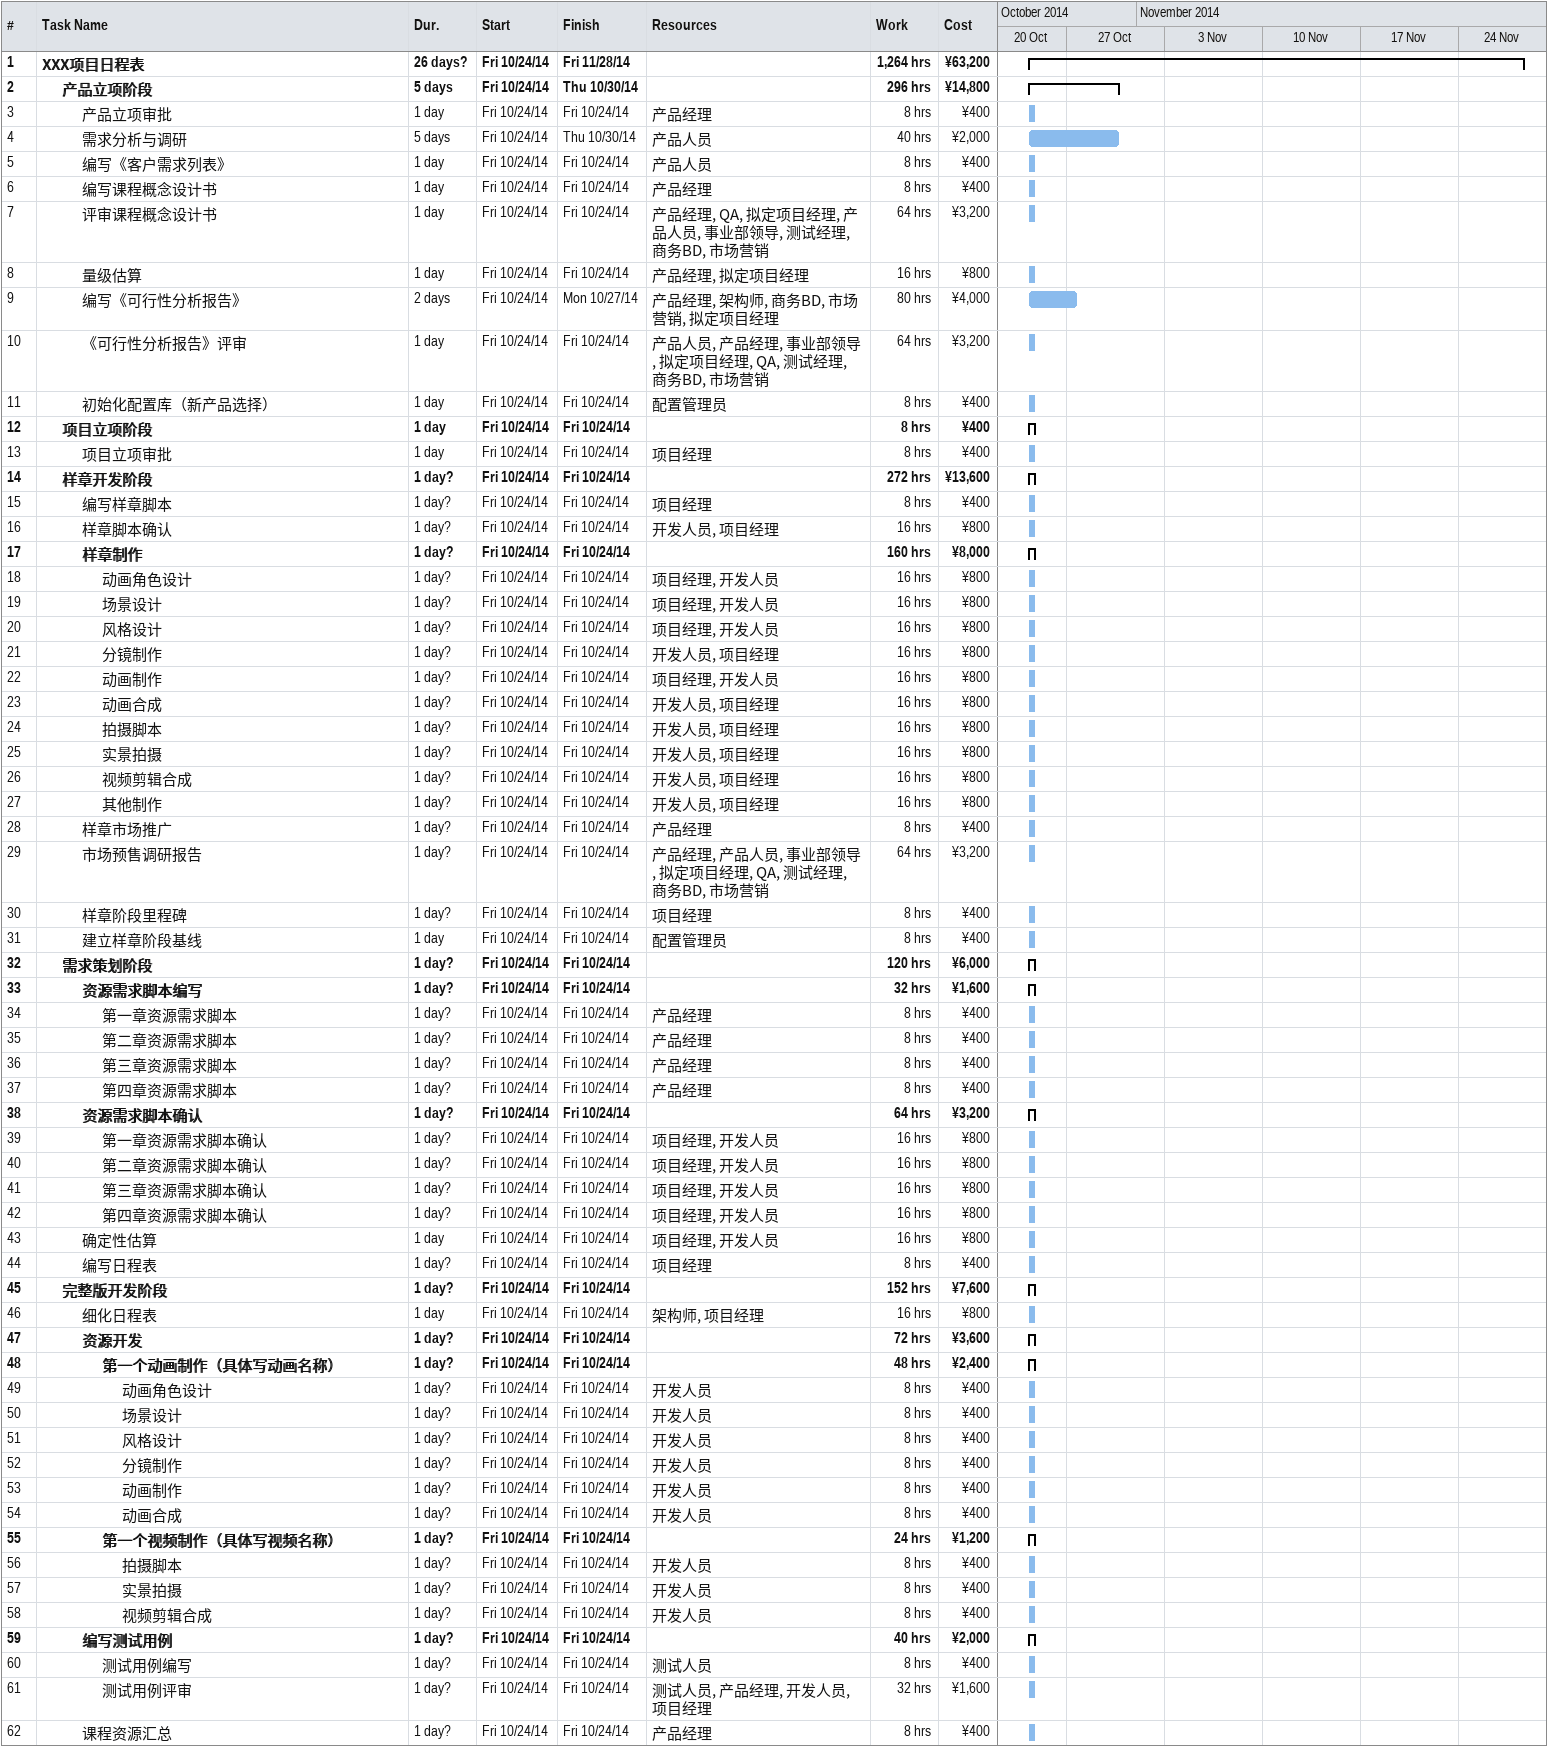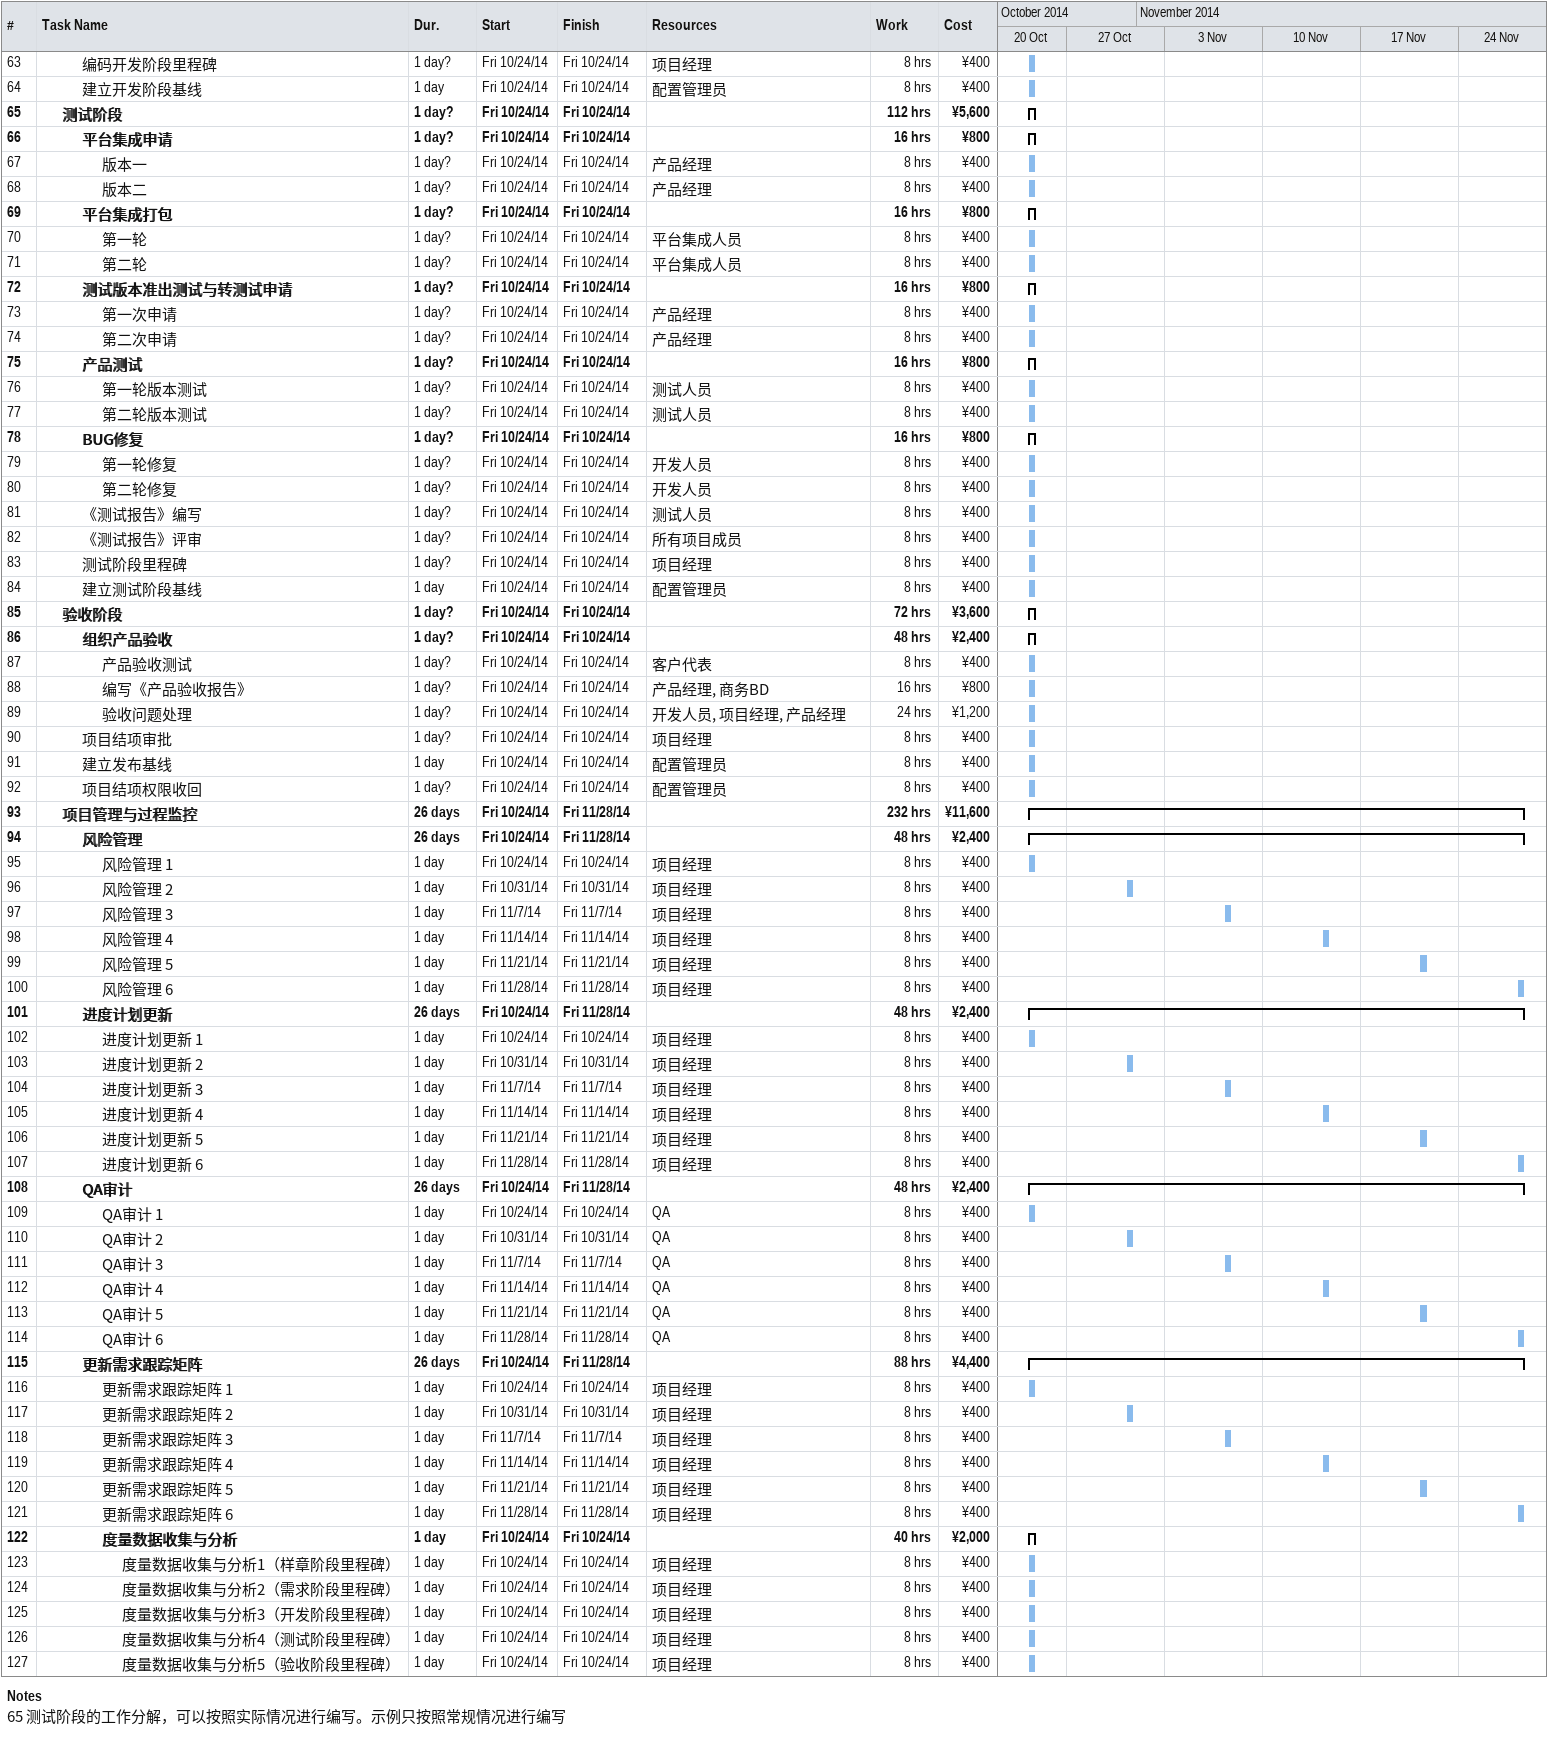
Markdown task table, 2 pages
| ID | Level | Task | Duration | Start | Finish | Resources | Work (h) | Cost (¥) |
|---|---|---|---|---|---|---|---|---|
| 1 | 1 | **XXX项目日程表** | 26d? | 2014-10-24 | 2014-11-28 |  | 1264 | 63200 |
| 2 | 2 | **产品立项阶段** | 5d | 2014-10-24 | 2014-10-30 |  | 296 | 14800 |
| 3 | 3 | 产品立项审批 | 1d | 2014-10-24 | 2014-10-24 | 产品经理 | 8 | 400 |
| 4 | 3 | 需求分析与调研 | 5d | 2014-10-24 | 2014-10-30 | 产品人员 | 40 | 2000 |
| 5 | 3 | 编写《客户需求列表》 | 1d | 2014-10-24 | 2014-10-24 | 产品人员 | 8 | 400 |
| 6 | 3 | 编写课程概念设计书 | 1d | 2014-10-24 | 2014-10-24 | 产品经理 | 8 | 400 |
| 7 | 3 | 评审课程概念设计书 | 1d | 2014-10-24 | 2014-10-24 | 产品经理, QA, 拟定项目经理, 产品人员, 事业部领导, 测试经理, 商务BD, 市场营销 | 64 | 3200 |
| 8 | 3 | 量级估算 | 1d | 2014-10-24 | 2014-10-24 | 产品经理, 拟定项目经理 | 16 | 800 |
| 9 | 3 | 编写《可行性分析报告》 | 2d | 2014-10-24 | 2014-10-27 | 产品经理, 架构师, 商务BD, 市场营销, 拟定项目经理 | 80 | 4000 |
| 10 | 3 | 《可行性分析报告》评审 | 1d | 2014-10-24 | 2014-10-24 | 产品人员, 产品经理, 事业部领导, 拟定项目经理, QA, 测试经理, 商务BD, 市场营销 | 64 | 3200 |
| 11 | 3 | 初始化配置库（新产品选择） | 1d | 2014-10-24 | 2014-10-24 | 配置管理员 | 8 | 400 |
| 12 | 2 | **项目立项阶段** | 1d | 2014-10-24 | 2014-10-24 |  | 8 | 400 |
| 13 | 3 | 项目立项审批 | 1d | 2014-10-24 | 2014-10-24 | 项目经理 | 8 | 400 |
| 14 | 2 | **样章开发阶段** | 1d? | 2014-10-24 | 2014-10-24 |  | 272 | 13600 |
| 15 | 3 | 编写样章脚本 | 1d? | 2014-10-24 | 2014-10-24 | 项目经理 | 8 | 400 |
| 16 | 3 | 样章脚本确认 | 1d? | 2014-10-24 | 2014-10-24 | 开发人员, 项目经理 | 16 | 800 |
| 17 | 3 | **样章制作** | 1d? | 2014-10-24 | 2014-10-24 |  | 160 | 8000 |
| 18 | 4 | 动画角色设计 | 1d? | 2014-10-24 | 2014-10-24 | 项目经理, 开发人员 | 16 | 800 |
| 19 | 4 | 场景设计 | 1d? | 2014-10-24 | 2014-10-24 | 项目经理, 开发人员 | 16 | 800 |
| 20 | 4 | 风格设计 | 1d? | 2014-10-24 | 2014-10-24 | 项目经理, 开发人员 | 16 | 800 |
| 21 | 4 | 分镜制作 | 1d? | 2014-10-24 | 2014-10-24 | 开发人员, 项目经理 | 16 | 800 |
| 22 | 4 | 动画制作 | 1d? | 2014-10-24 | 2014-10-24 | 项目经理, 开发人员 | 16 | 800 |
| 23 | 4 | 动画合成 | 1d? | 2014-10-24 | 2014-10-24 | 开发人员, 项目经理 | 16 | 800 |
| 24 | 4 | 拍摄脚本 | 1d? | 2014-10-24 | 2014-10-24 | 开发人员, 项目经理 | 16 | 800 |
| 25 | 4 | 实景拍摄 | 1d? | 2014-10-24 | 2014-10-24 | 开发人员, 项目经理 | 16 | 800 |
| 26 | 4 | 视频剪辑合成 | 1d? | 2014-10-24 | 2014-10-24 | 开发人员, 项目经理 | 16 | 800 |
| 27 | 4 | 其他制作 | 1d? | 2014-10-24 | 2014-10-24 | 开发人员, 项目经理 | 16 | 800 |
| 28 | 3 | 样章市场推广 | 1d? | 2014-10-24 | 2014-10-24 | 产品经理 | 8 | 400 |
| 29 | 3 | 市场预售调研报告 | 1d? | 2014-10-24 | 2014-10-24 | 产品经理, 产品人员, 事业部领导, 拟定项目经理, QA, 测试经理, 商务BD, 市场营销 | 64 | 3200 |
| 30 | 3 | 样章阶段里程碑 | 1d? | 2014-10-24 | 2014-10-24 | 项目经理 | 8 | 400 |
| 31 | 3 | 建立样章阶段基线 | 1d | 2014-10-24 | 2014-10-24 | 配置管理员 | 8 | 400 |
| 32 | 2 | **需求策划阶段** | 1d? | 2014-10-24 | 2014-10-24 |  | 120 | 6000 |
| 33 | 3 | **资源需求脚本编写** | 1d? | 2014-10-24 | 2014-10-24 |  | 32 | 1600 |
| 34 | 4 | 第一章资源需求脚本 | 1d? | 2014-10-24 | 2014-10-24 | 产品经理 | 8 | 400 |
| 35 | 4 | 第二章资源需求脚本 | 1d? | 2014-10-24 | 2014-10-24 | 产品经理 | 8 | 400 |
| 36 | 4 | 第三章资源需求脚本 | 1d? | 2014-10-24 | 2014-10-24 | 产品经理 | 8 | 400 |
| 37 | 4 | 第四章资源需求脚本 | 1d? | 2014-10-24 | 2014-10-24 | 产品经理 | 8 | 400 |
| 38 | 3 | **资源需求脚本确认** | 1d? | 2014-10-24 | 2014-10-24 |  | 64 | 3200 |
| 39 | 4 | 第一章资源需求脚本确认 | 1d? | 2014-10-24 | 2014-10-24 | 项目经理, 开发人员 | 16 | 800 |
| 40 | 4 | 第二章资源需求脚本确认 | 1d? | 2014-10-24 | 2014-10-24 | 项目经理, 开发人员 | 16 | 800 |
| 41 | 4 | 第三章资源需求脚本确认 | 1d? | 2014-10-24 | 2014-10-24 | 项目经理, 开发人员 | 16 | 800 |
| 42 | 4 | 第四章资源需求脚本确认 | 1d? | 2014-10-24 | 2014-10-24 | 项目经理, 开发人员 | 16 | 800 |
| 43 | 3 | 确定性估算 | 1d | 2014-10-24 | 2014-10-24 | 项目经理, 开发人员 | 16 | 800 |
| 44 | 3 | 编写日程表 | 1d? | 2014-10-24 | 2014-10-24 | 项目经理 | 8 | 400 |
| 45 | 2 | **完整版开发阶段** | 1d? | 2014-10-24 | 2014-10-24 |  | 152 | 7600 |
| 46 | 3 | 细化日程表 | 1d | 2014-10-24 | 2014-10-24 | 架构师, 项目经理 | 16 | 800 |
| 47 | 3 | **资源开发** | 1d? | 2014-10-24 | 2014-10-24 |  | 72 | 3600 |
| 48 | 4 | **第一个动画制作（具体写动画名称）** | 1d? | 2014-10-24 | 2014-10-24 |  | 48 | 2400 |
| 49 | 5 | 动画角色设计 | 1d? | 2014-10-24 | 2014-10-24 | 开发人员 | 8 | 400 |
| 50 | 5 | 场景设计 | 1d? | 2014-10-24 | 2014-10-24 | 开发人员 | 8 | 400 |
| 51 | 5 | 风格设计 | 1d? | 2014-10-24 | 2014-10-24 | 开发人员 | 8 | 400 |
| 52 | 5 | 分镜制作 | 1d? | 2014-10-24 | 2014-10-24 | 开发人员 | 8 | 400 |
| 53 | 5 | 动画制作 | 1d? | 2014-10-24 | 2014-10-24 | 开发人员 | 8 | 400 |
| 54 | 5 | 动画合成 | 1d? | 2014-10-24 | 2014-10-24 | 开发人员 | 8 | 400 |
| 55 | 4 | **第一个视频制作（具体写视频名称）** | 1d? | 2014-10-24 | 2014-10-24 |  | 24 | 1200 |
| 56 | 5 | 拍摄脚本 | 1d? | 2014-10-24 | 2014-10-24 | 开发人员 | 8 | 400 |
| 57 | 5 | 实景拍摄 | 1d? | 2014-10-24 | 2014-10-24 | 开发人员 | 8 | 400 |
| 58 | 5 | 视频剪辑合成 | 1d? | 2014-10-24 | 2014-10-24 | 开发人员 | 8 | 400 |
| 59 | 3 | **编写测试用例** | 1d? | 2014-10-24 | 2014-10-24 |  | 40 | 2000 |
| 60 | 4 | 测试用例编写 | 1d? | 2014-10-24 | 2014-10-24 | 测试人员 | 8 | 400 |
| 61 | 4 | 测试用例评审 | 1d? | 2014-10-24 | 2014-10-24 | 测试人员, 产品经理, 开发人员, 项目经理 | 32 | 1600 |
| 62 | 3 | 课程资源汇总 | 1d? | 2014-10-24 | 2014-10-24 | 产品经理 | 8 | 400 |
| 63 | 3 | 编码开发阶段里程碑 | 1d? | 2014-10-24 | 2014-10-24 | 项目经理 | 8 | 400 |
| 64 | 3 | 建立开发阶段基线 | 1d | 2014-10-24 | 2014-10-24 | 配置管理员 | 8 | 400 |
| 65 | 2 | **测试阶段** | 1d? | 2014-10-24 | 2014-10-24 |  | 112 | 5600 |
| 66 | 3 | **平台集成申请** | 1d? | 2014-10-24 | 2014-10-24 |  | 16 | 800 |
| 67 | 4 | 版本一 | 1d? | 2014-10-24 | 2014-10-24 | 产品经理 | 8 | 400 |
| 68 | 4 | 版本二 | 1d? | 2014-10-24 | 2014-10-24 | 产品经理 | 8 | 400 |
| 69 | 3 | **平台集成打包** | 1d? | 2014-10-24 | 2014-10-24 |  | 16 | 800 |
| 70 | 4 | 第一轮 | 1d? | 2014-10-24 | 2014-10-24 | 平台集成人员 | 8 | 400 |
| 71 | 4 | 第二轮 | 1d? | 2014-10-24 | 2014-10-24 | 平台集成人员 | 8 | 400 |
| 72 | 3 | **测试版本准出测试与转测试申请** | 1d? | 2014-10-24 | 2014-10-24 |  | 16 | 800 |
| 73 | 4 | 第一次申请 | 1d? | 2014-10-24 | 2014-10-24 | 产品经理 | 8 | 400 |
| 74 | 4 | 第二次申请 | 1d? | 2014-10-24 | 2014-10-24 | 产品经理 | 8 | 400 |
| 75 | 3 | **产品测试** | 1d? | 2014-10-24 | 2014-10-24 |  | 16 | 800 |
| 76 | 4 | 第一轮版本测试 | 1d? | 2014-10-24 | 2014-10-24 | 测试人员 | 8 | 400 |
| 77 | 4 | 第二轮版本测试 | 1d? | 2014-10-24 | 2014-10-24 | 测试人员 | 8 | 400 |
| 78 | 3 | **BUG修复** | 1d? | 2014-10-24 | 2014-10-24 |  | 16 | 800 |
| 79 | 4 | 第一轮修复 | 1d? | 2014-10-24 | 2014-10-24 | 开发人员 | 8 | 400 |
| 80 | 4 | 第二轮修复 | 1d? | 2014-10-24 | 2014-10-24 | 开发人员 | 8 | 400 |
| 81 | 3 | 《测试报告》编写 | 1d? | 2014-10-24 | 2014-10-24 | 测试人员 | 8 | 400 |
| 82 | 3 | 《测试报告》评审 | 1d? | 2014-10-24 | 2014-10-24 | 所有项目成员 | 8 | 400 |
| 83 | 3 | 测试阶段里程碑 | 1d? | 2014-10-24 | 2014-10-24 | 项目经理 | 8 | 400 |
| 84 | 3 | 建立测试阶段基线 | 1d | 2014-10-24 | 2014-10-24 | 配置管理员 | 8 | 400 |
| 85 | 2 | **验收阶段** | 1d? | 2014-10-24 | 2014-10-24 |  | 72 | 3600 |
| 86 | 3 | **组织产品验收** | 1d? | 2014-10-24 | 2014-10-24 |  | 48 | 2400 |
| 87 | 4 | 产品验收测试 | 1d? | 2014-10-24 | 2014-10-24 | 客户代表 | 8 | 400 |
| 88 | 4 | 编写《产品验收报告》 | 1d? | 2014-10-24 | 2014-10-24 | 产品经理, 商务BD | 16 | 800 |
| 89 | 4 | 验收问题处理 | 1d? | 2014-10-24 | 2014-10-24 | 开发人员, 项目经理, 产品经理 | 24 | 1200 |
| 90 | 3 | 项目结项审批 | 1d? | 2014-10-24 | 2014-10-24 | 项目经理 | 8 | 400 |
| 91 | 3 | 建立发布基线 | 1d | 2014-10-24 | 2014-10-24 | 配置管理员 | 8 | 400 |
| 92 | 3 | 项目结项权限收回 | 1d? | 2014-10-24 | 2014-10-24 | 配置管理员 | 8 | 400 |
| 93 | 2 | **项目管理与过程监控** | 26d | 2014-10-24 | 2014-11-28 |  | 232 | 11600 |
| 94 | 3 | **风险管理** | 26d | 2014-10-24 | 2014-11-28 |  | 48 | 2400 |
| 95 | 4 | 风险管理 1 | 1d | 2014-10-24 | 2014-10-24 | 项目经理 | 8 | 400 |
| 96 | 4 | 风险管理 2 | 1d | 2014-10-31 | 2014-10-31 | 项目经理 | 8 | 400 |
| 97 | 4 | 风险管理 3 | 1d | 2014-11-07 | 2014-11-07 | 项目经理 | 8 | 400 |
| 98 | 4 | 风险管理 4 | 1d | 2014-11-14 | 2014-11-14 | 项目经理 | 8 | 400 |
| 99 | 4 | 风险管理 5 | 1d | 2014-11-21 | 2014-11-21 | 项目经理 | 8 | 400 |
| 100 | 4 | 风险管理 6 | 1d | 2014-11-28 | 2014-11-28 | 项目经理 | 8 | 400 |
| 101 | 3 | **进度计划更新** | 26d | 2014-10-24 | 2014-11-28 |  | 48 | 2400 |
| 102 | 4 | 进度计划更新 1 | 1d | 2014-10-24 | 2014-10-24 | 项目经理 | 8 | 400 |
| 103 | 4 | 进度计划更新 2 | 1d | 2014-10-31 | 2014-10-31 | 项目经理 | 8 | 400 |
| 104 | 4 | 进度计划更新 3 | 1d | 2014-11-07 | 2014-11-07 | 项目经理 | 8 | 400 |
| 105 | 4 | 进度计划更新 4 | 1d | 2014-11-14 | 2014-11-14 | 项目经理 | 8 | 400 |
| 106 | 4 | 进度计划更新 5 | 1d | 2014-11-21 | 2014-11-21 | 项目经理 | 8 | 400 |
| 107 | 4 | 进度计划更新 6 | 1d | 2014-11-28 | 2014-11-28 | 项目经理 | 8 | 400 |
| 108 | 3 | **QA审计** | 26d | 2014-10-24 | 2014-11-28 |  | 48 | 2400 |
| 109 | 4 | QA审计 1 | 1d | 2014-10-24 | 2014-10-24 | QA | 8 | 400 |
| 110 | 4 | QA审计 2 | 1d | 2014-10-31 | 2014-10-31 | QA | 8 | 400 |
| 111 | 4 | QA审计 3 | 1d | 2014-11-07 | 2014-11-07 | QA | 8 | 400 |
| 112 | 4 | QA审计 4 | 1d | 2014-11-14 | 2014-11-14 | QA | 8 | 400 |
| 113 | 4 | QA审计 5 | 1d | 2014-11-21 | 2014-11-21 | QA | 8 | 400 |
| 114 | 4 | QA审计 6 | 1d | 2014-11-28 | 2014-11-28 | QA | 8 | 400 |
| 115 | 3 | **更新需求跟踪矩阵** | 26d | 2014-10-24 | 2014-11-28 |  | 88 | 4400 |
| 116 | 4 | 更新需求跟踪矩阵 1 | 1d | 2014-10-24 | 2014-10-24 | 项目经理 | 8 | 400 |
| 117 | 4 | 更新需求跟踪矩阵 2 | 1d | 2014-10-31 | 2014-10-31 | 项目经理 | 8 | 400 |
| 118 | 4 | 更新需求跟踪矩阵 3 | 1d | 2014-11-07 | 2014-11-07 | 项目经理 | 8 | 400 |
| 119 | 4 | 更新需求跟踪矩阵 4 | 1d | 2014-11-14 | 2014-11-14 | 项目经理 | 8 | 400 |
| 120 | 4 | 更新需求跟踪矩阵 5 | 1d | 2014-11-21 | 2014-11-21 | 项目经理 | 8 | 400 |
| 121 | 4 | 更新需求跟踪矩阵 6 | 1d | 2014-11-28 | 2014-11-28 | 项目经理 | 8 | 400 |
| 122 | 4 | **度量数据收集与分析** | 1d | 2014-10-24 | 2014-10-24 |  | 40 | 2000 |
| 123 | 5 | 度量数据收集与分析1（样章阶段里程碑） | 1d | 2014-10-24 | 2014-10-24 | 项目经理 | 8 | 400 |
| 124 | 5 | 度量数据收集与分析2（需求阶段里程碑） | 1d | 2014-10-24 | 2014-10-24 | 项目经理 | 8 | 400 |
| 125 | 5 | 度量数据收集与分析3（开发阶段里程碑） | 1d | 2014-10-24 | 2014-10-24 | 项目经理 | 8 | 400 |
| 126 | 5 | 度量数据收集与分析4（测试阶段里程碑） | 1d | 2014-10-24 | 2014-10-24 | 项目经理 | 8 | 400 |
| 127 | 5 | 度量数据收集与分析5（验收阶段里程碑） | 1d | 2014-10-24 | 2014-10-24 | 项目经理 | 8 | 400 |

Notes
- 65: 测试阶段的工作分解，可以按照实际情况进行编写。示例只按照常规情况进行编写
